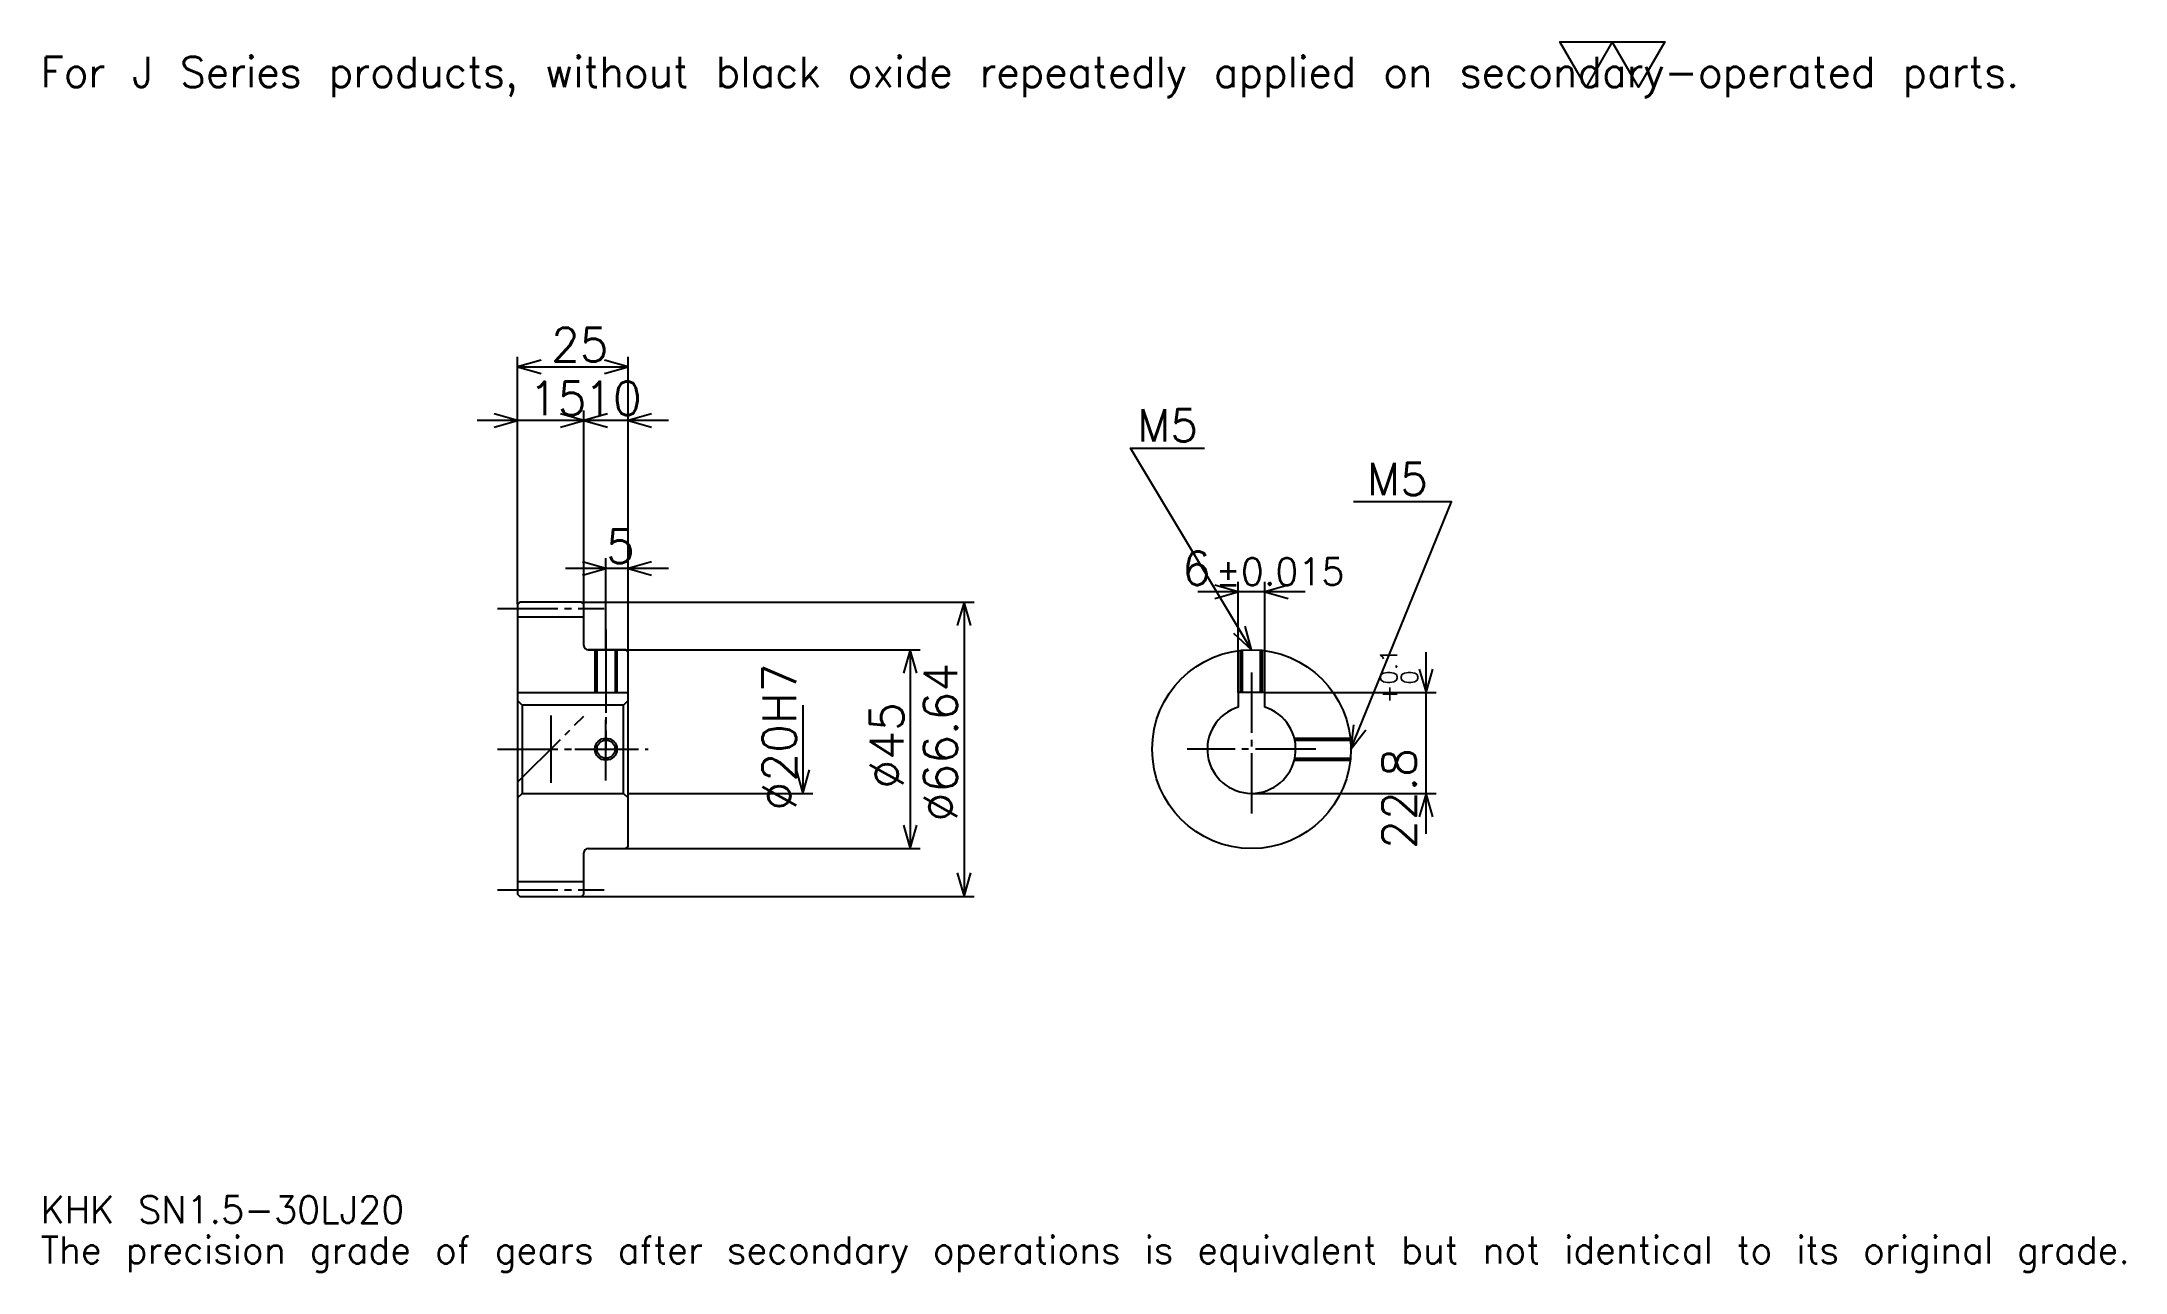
# Model space of a CAD drawing. Extents: x 15 to 487, y 6 to 284.
import ezdxf

# ---------------------------------------------------------------- set-up
doc = ezdxf.new("R2010")
doc.units = 0
doc.linetypes.add('DASHDOT', pattern=[18.260869, 13.695652, -1.521739, 1.521739, -1.521739])
doc.layers.get('0').update_dxf_attribs({"linetype": 'CONTINUOUS'})
doc.layers.add('DASHDOT', color=6, linetype='DASHDOT')
doc.styles.add('KANJI', font='TXT', dxfattribs={"bigfont": 'BIGFONT'})

msp = doc.modelspace()

# ---------------------------------------------------------------- linework, layer by layer
at = {"color": 5}
for p, q in [((123.260864, 157.341553), (123.260864, 212.885025)), ((148.260864, 157.341553), (148.260864, 212.885025)), ((123.260864, 210.602417), (148.260864, 210.602417)), ((147.391296, 198.428497), (114.130432, 198.428497)), ((157.391296, 198.428497), (129.130432, 198.428497)), ((138.260864, 157.341553), (138.260864, 200.711121)), ((143.260864, 157.341553), (143.260864, 167.232849)), ((157.391296, 164.950241), (134.130432, 164.950241)), ((286.456512, 136.821747), (286.456512, 161.930435)), ((292.456512, 136.821747), (292.456512, 161.930435)), ((123.260864, 156.841553), (123.260864, 157.341553)), ((137.760864, 157.341553), (148.260864, 157.341553)), ((138.260864, 156.841553), (138.260864, 157.341553)), ((143.260864, 146.521744), (143.260864, 157.341553)), ((143.260864, 146.521744), (143.260864, 157.341553)), ((148.260864, 157.341553), (226.630432, 157.341553)), ((148.260864, 146.021744), (148.260864, 157.341553)), ((224.347824, 157.341553), (224.347824, 90.701935)), ((301.586945, 159.647827), (277.32608, 159.647827)), ((139.260864, 146.521744), (148.260864, 146.521744)), ((148.260864, 146.521744), (214.456512, 146.521744)), ((212.173904, 146.521744), (212.173904, 101.521744)), ((328.978271, 104.891312), (328.978271, 145.952179)), ((187.82608, 134.021744), (187.82608, 114.021744)), ((292.456512, 136.821747), (331.260864, 136.821747)), ((148.260864, 114.021744), (190.108688, 114.021744)), ((289.456512, 114.021744), (331.260864, 114.021744)), ((139.260864, 101.521744), (148.260864, 101.521744)), ((148.260864, 101.521744), (214.456512, 101.521744)), ((137.760864, 90.701935), (148.260864, 90.701935)), ((148.260864, 90.701935), (226.630432, 90.701935))]:
    msp.add_line(p, q, dxfattribs=at)
at = {"color": 4}
for p, q in [((123.260864, 153.966553), (138.260864, 153.966553)), ((123.260864, 136.821747), (148.260864, 136.821747)), ((124.260864, 134.021744), (124.260864, 114.021744)), ((147.260864, 134.021744), (148.260864, 135.021744)), ((147.260864, 114.021744), (148.260864, 113.021744)), ((123.260864, 94.076935), (138.260864, 94.076935))]:
    msp.add_line(p, q, dxfattribs=at)
at = {"color": 7}
msp.add_line((130.760864, 131.630432), (130.760864, 116.413048), dxfattribs=at)
msp.add_lwpolyline([(365.217377, 273.913055), (359.282593, 284.200012), (383.021729, 284.200012), (377.086945, 273.913055), (371.152161, 284.200012), (365.217377, 273.913055)], dxfattribs=at)
at = {"color": 5}
for points in [[(128.586945, 212.124146), (123.260864, 210.602417), (128.586945, 209.080688)], [(142.934784, 209.080688), (148.260864, 210.602417), (142.934784, 212.124146)], [(117.934776, 196.906769), (123.260864, 198.428497), (117.934776, 199.950241)], [(132.934784, 196.906769), (138.260864, 198.428497), (132.934784, 199.950241)], [(143.586945, 199.950241), (138.260864, 198.428497), (143.586945, 196.906769)], [(153.586945, 199.950241), (148.260864, 198.428497), (153.586945, 196.906769)], [(289.456512, 146.521744), (262.065216, 192.17392), (278.804321, 192.17392)], [(311.956512, 124.021744), (334.782593, 180), (312.565247, 180)], [(137.934784, 163.428497), (143.260864, 164.950241), (137.934784, 166.471985)], [(153.586945, 166.471985), (148.260864, 164.950241), (153.586945, 163.428497)], [(281.130432, 158.126099), (286.456512, 159.647827), (281.130432, 161.169571)], [(297.782593, 161.169571), (292.456512, 159.647827), (297.782593, 158.126099)], [(225.869568, 152.015457), (224.347824, 157.341553), (222.82608, 152.015457)], [(285.411377, 150.305893), (289.456512, 146.521744), (288.021149, 151.87175)], [(213.695648, 141.195648), (212.173904, 146.521744), (210.652161, 141.195648)], [(327.456512, 142.147827), (328.978271, 136.821747), (330.5, 142.147827)], [(312.558472, 129.528152), (311.956512, 124.021744), (315.376648, 128.378983)], [(186.304337, 119.347832), (187.82608, 114.021744), (189.347809, 119.347832)], [(330.5, 108.695656), (328.978271, 114.021744), (327.456512, 108.695656)], [(210.652161, 106.847832), (212.173904, 101.521744), (213.695648, 106.847832)], [(222.82608, 96.02803), (224.347824, 90.701935), (225.869568, 96.02803)]]:
    msp.add_lwpolyline(points, dxfattribs=at)
at = {"color": 4}
for points in [[(138.260864, 147.521744), (138.260864, 156.841553), (137.760864, 157.341553), (123.760864, 157.341553), (123.260864, 156.841553), (123.260864, 113.021744)], [(139.260864, 101.521744), (147.760864, 101.521744), (148.260864, 102.021744), (148.260864, 146.021744), (147.760864, 146.521744), (139.260864, 146.521744)], [(140.760864, 146.521744), (140.760864, 136.821747)], [(141.195862, 146.521744), (141.195862, 136.821747)], [(145.325867, 146.521744), (145.325867, 136.821747)], [(145.760864, 146.521744), (145.760864, 136.821747)], [(286.956512, 136.821747), (286.956512, 146.382416)], [(287.39151, 136.821747), (287.39151, 146.426788)], [(291.521515, 136.821747), (291.521515, 146.426788)], [(291.956512, 136.821747), (291.956512, 146.382416)], [(123.260864, 113.021744), (124.260864, 114.021744), (147.260864, 114.021744), (147.260864, 134.021744), (124.260864, 134.021744), (123.260864, 135.021744)], [(292.456512, 133.561142), (292.456512, 136.821747), (286.456512, 136.821747), (286.456512, 133.561142)], [(299.138977, 126.521744), (311.8172, 126.521744)], [(299.240967, 126.086746), (311.861572, 126.086746)], [(299.138977, 121.521744), (311.8172, 121.521744)], [(299.240967, 121.956741), (311.861572, 121.956741)], [(123.260864, 113.021744), (123.260864, 91.201935), (123.760864, 90.701935), (137.760864, 90.701935), (138.260864, 91.201935), (138.260864, 100.521744)]]:
    msp.add_lwpolyline(points, dxfattribs=at)
for centre, radius in [((289.456512, 124.021744), 22.5), ((143.260864, 124.021744), 2.065)]:
    msp.add_circle(centre, radius, dxfattribs=at)
at = {"color": 7}
msp.add_circle((143.260864, 124.021744), 2.5, dxfattribs=at)
at = {"color": 4}
for centre, radius, start, end in [((139.260864, 147.521744), 1, 180, 270), ((289.456512, 124.021744), 10, 107.45760275, 72.54239725), ((139.260864, 100.521744), 1, 90, 180)]:
    msp.add_arc(centre, radius, start, end, dxfattribs=at)
at = {"layer": 'DASHDOT', "color": 7}
for p, q in [((118.695648, 155.841553), (142.82608, 155.841553)), ((143.260864, 146.521744), (143.260864, 124.021744)), ((289.456512, 141.386963), (289.456512, 109.456528)), ((123.260864, 116.521744), (138.260864, 131.521744)), ((118.695648, 124.021744), (152.82608, 124.021744)), ((304.021729, 124.021744), (274.891296, 124.021744)), ((118.695648, 92.201935), (142.82608, 92.201935))]:
    msp.add_line(p, q, dxfattribs=at)
for points in [[(143.260864, 151.08696), (143.260864, 132.256531)], [(143.260864, 116.956528), (143.260864, 131.08696)], [(136.195648, 124.021744), (150.32608, 124.021744)]]:
    msp.add_lwpolyline(points, dxfattribs=at)

# ---------------------------------------------------------------- texts
at = {"color": 7, "style": 'KANJI'}
for s, height, p in [('For J Series products, without black oxide repeatedly applied on secondary-operated parts.', 6.847826, (15.217391, 273.913055)), ('25', 7.608696, (130.815216, 211.819809)), ('15', 7.608696, (125.815208, 199.645905)), ('10', 7.608696, (138.315216, 199.645905)), ('M5', 7.304348, (263.586945, 193.695648)), ('M5', 7.304348, (315.608704, 181.521744)), ('5', 7.608696, (143.28804, 166.167633)), ('6', 7.608696, (273.750671, 161.169571)), ('%%p0.015', 6.086957, (281.282349, 161.169571)), ('KHK SN1.5-30LJ20', 6.086957, (15.217391, 16.73913)), ('The precision grade of gears after secondary operations is equivalent but not identical to its original grade.', 6.086957, (15.217391, 7.608696))]:
    msp.add_text(s, height=height, dxfattribs=at).set_placement(p)
for s, height, p in [('%%c20H7', 7.608696, (186.304337, 110.135872)), ('%%c66.64', 7.608696, (222.82608, 107.663048)), ('0.1', 3.804348, (322.434784, 138.640945)), ('+', 3.804348, (322.434784, 134.380066)), ('0', 3.804348, (327.152161, 138.640945)), ('%%c45', 7.608696, (210.652161, 115.081528)), ('22.8', 7.608696, (326.695648, 101.446625))]:
    msp.add_text(s, height=height, rotation=90, dxfattribs=at).set_placement(p)

doc.saveas('drawing.dxf')
